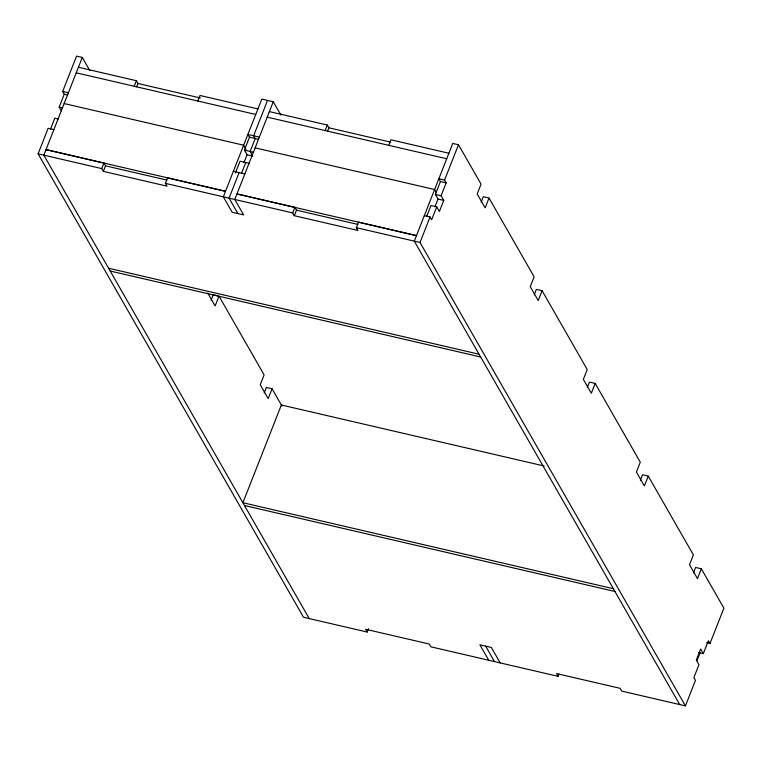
<?xml version="1.0" encoding="UTF-8"?>
<svg xmlns="http://www.w3.org/2000/svg" width="762" height="762" viewBox="0 0 762 762"><rect width="100%" height="100%" fill="white"/><g stroke="black" fill="none" stroke-linecap="round" stroke-linejoin="round"><path stroke-width="1.14" d="M368.465 628.707L367.16 632.031L303.514 617.258L38.1 153.829L48.139 128.321L53.873 129.645M67.685 95.021L64.246 94.221L62.655 91.44L76.571 56.102L82.296 57.436L89.821 70.561M50.578 128.949L54.816 118.196L58.255 118.986M61.293 110.833L59.169 107.128L64.246 94.221M82.296 57.436L43.825 155.153L309.239 618.582M101.756 168.602L103.927 163.068L46.006 149.619L225.504 191.3L167.583 177.841L165.411 183.375L167.002 186.157L103.346 171.383L101.756 168.602L38.1 153.829M134.179 86.239L136.35 80.705L78.429 67.266M103.346 171.383L105.527 165.849L103.927 163.068M136.636 86.811L137.941 83.487L136.35 80.705M197.825 101.013L200.006 95.479L257.927 108.928M235.391 173.012L240.049 161.182L249.212 163.316M267.529 100.422L253.622 135.76L255.213 138.541L250.127 151.447L252.784 156.086L247.059 154.753L244.402 150.124L249.479 137.217L247.888 134.436L259.347 137.093M239.097 172.641L229.057 198.149L237.906 213.589M244.002 162.496L247.059 154.753M241.544 173.269L245.774 162.516M273.263 101.756L234.791 199.473L243.64 214.922L232.181 212.265L223.333 196.815L261.804 99.098L273.263 101.756L280.911 115.119M211.103 300.228L213.255 294.77L217.837 295.837M292.713 212.922L294.894 207.388L236.963 193.948L416.462 235.62L358.54 222.161L356.368 227.695L357.959 230.476L294.303 215.703L292.713 212.922L165.411 183.375M325.136 130.559L327.308 125.025L269.386 111.585M294.303 215.703L296.485 210.169L294.894 207.388M327.603 131.131L328.908 127.806L327.308 125.025M264.185 392.916L266.338 387.458L272.063 388.782L282.026 406.175M272.063 388.782L268.195 398.621L260.233 384.715L264.109 374.885L218.989 296.094L215.113 305.933L207.721 293.027M388.791 145.332L390.963 139.808L448.894 153.248M426.768 216.256L431.006 205.502L436.731 206.835L439.388 211.465L443.741 200.406L441.093 195.767L435.359 194.443L440.446 181.537L438.845 178.756L444.579 180.08L446.17 182.861L441.093 195.767M693.458 572.919L695.611 567.452L701.345 568.785L723.9 608.171L709.984 643.519L708.393 640.737L703.316 653.644L700.659 649.005L696.306 660.073L698.964 664.702L693.877 677.608L695.468 680.39L685.429 705.898L420.024 242.468L430.063 216.96L424.329 215.627M444.579 180.08L458.486 144.742L452.761 143.418L414.29 241.135L679.704 704.564M434.969 206.816L438.017 199.072L435.359 194.443M436.731 206.835L431.654 219.742L430.063 216.96M481.136 202.168L483.279 196.71L489.013 198.034L534.133 276.825L530.257 286.655L538.22 300.561L542.096 290.722L536.362 289.398L534.219 294.856M489.013 198.034L485.137 207.874L477.183 193.967L481.051 184.137L458.486 144.742M587.292 387.544L589.445 382.086L595.179 383.41L640.299 462.191L636.422 472.03L644.385 485.927L648.262 476.098L642.528 474.764L640.375 480.231M595.179 383.41L591.302 393.249L583.34 379.343L587.216 369.503L542.096 290.722M367.16 632.031L365.57 629.25L429.225 644.023L430.816 646.805L558.127 676.351L558.994 674.141M701.345 568.785L697.468 578.615L689.505 564.718L693.382 554.879L648.262 476.098M696.992 660.644L700.021 652.958M137.941 83.487L200.444 97.993M328.908 127.806L390.239 142.046M76.248 72.819L255.756 114.462M267.205 117.138L446.713 158.782M62.655 91.44L68.389 92.774M249.479 137.217L258.651 139.341M440.446 181.537L446.17 182.861M64.141 103.546L243.65 145.209L246.002 149.314M255.108 147.866L434.607 189.528L436.378 192.615M59.169 107.128L62.608 107.928M244.402 150.124L253.565 152.248M438.017 199.072L443.741 200.406M233.372 171.307L244.831 173.965M105.527 165.849L166.859 180.08M296.485 210.169L357.826 224.409M356.368 227.695L420.024 242.468M108.585 268.234L479.05 354.216M110.185 271.015L480.641 356.997M544.154 466.001L281.359 405.003L242.888 502.729L613.353 588.712M244.478 505.511L614.944 591.493M706.555 642.718L709.984 643.519M698.735 652.577L703.316 653.644M685.429 705.898L621.773 691.124L620.182 688.343L556.527 673.57L558.127 676.351M500.196 662.911L491.347 647.462L479.898 644.804L488.737 660.244M485.623 646.128L494.471 661.578"/></g></svg>
